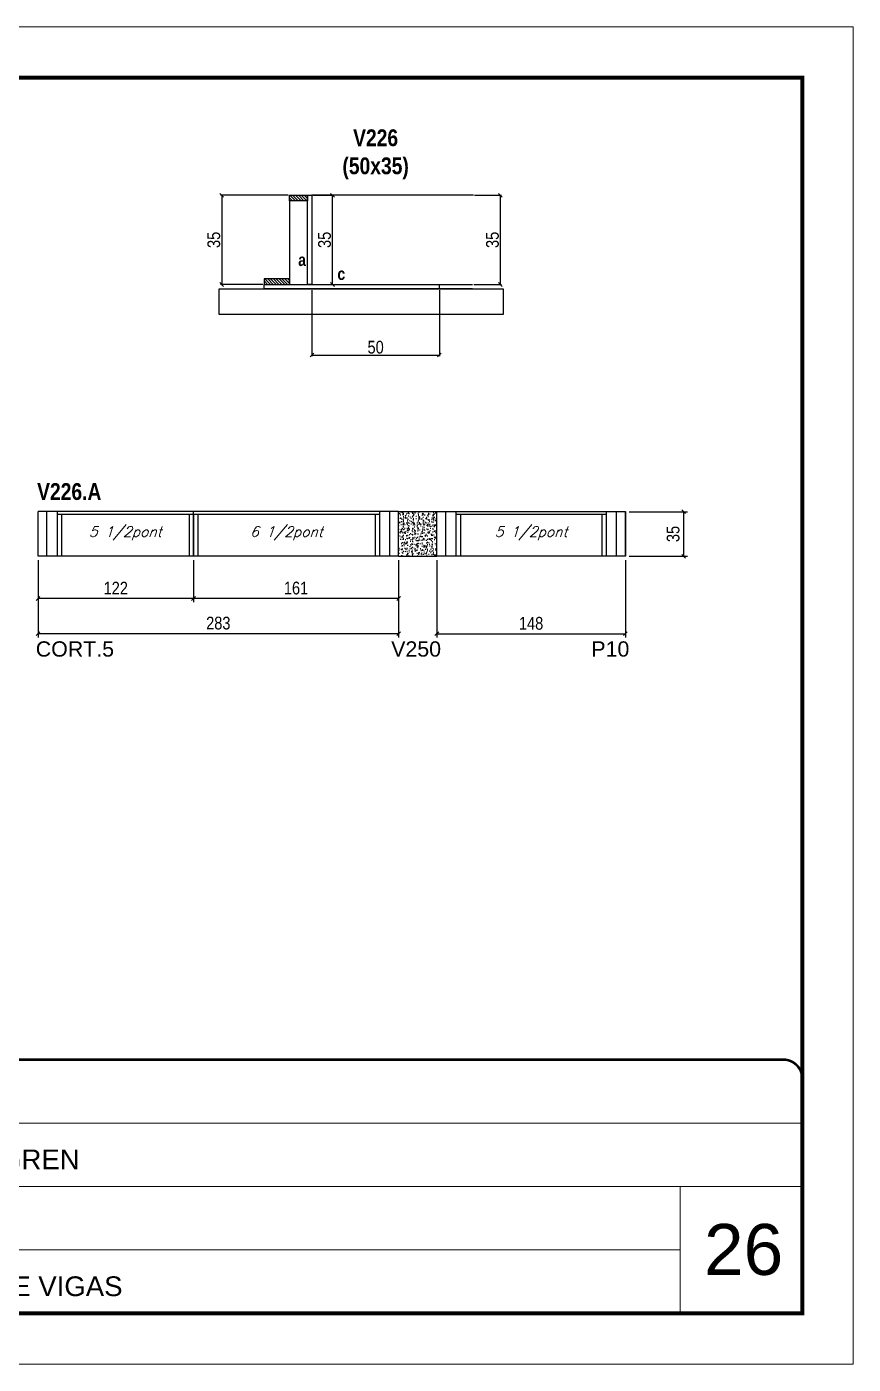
# Model space of a CAD drawing. Extents: x 3309 to 9590, y -2522 to 15424.
# Drawn here: x 5744 to 6393, y 6666 to 7716 of the extents above; entities that cross this region are included whole.
import ezdxf

# ---------------------------------------------------------------- set-up
doc = ezdxf.new("R2010")
doc.units = 0
doc.linetypes.add('CONTINUO', pattern=[0])
doc.linetypes.add('DASHED', pattern=[0.75, 0.5, -0.25])
for name, color, linetype in [('5', 5, 'Continuous'), ('barrote', 251, 'Continuous'), ('COTA', 241, 'Continuous'), ('detalhes', 4, 'Continuous'), ('NOMENCLATURA', 7, 'Continuous'), ('Painéis', 200, 'Continuous'), ('SARR_2.2x10', 60, 'Continuous'), ('SARR_2.2x7', 40, 'Continuous'), ('SARR_3.5x7', 81, 'Continuous'), ('texto', 7, 'Continuous')]:
    doc.layers.add(name, color=color, linetype=linetype)
for name, color, linetype, lineweight in [('CARIMBO', 255, 'Continuous', 9), ('CONCRETO', 251, 'Continuous', 25), ('Folhas', 255, 'Continuous', 9), ('SARRAFO DE PRESSAO', 251, 'DASHED', 9)]:
    doc.layers.add(name, color=color, linetype=linetype, lineweight=lineweight)
doc.styles.add('ARIAL', font='arial.ttf')
doc.styles.add('COTA TECNICA', font='techl___.ttf', dxfattribs={"height": 10})
doc.styles.add('COTA TECNICA 2X', font='techl___.ttf', dxfattribs={"height": 10})
doc.styles.add('Romans', font='romans.shx')
doc.styles.get("Standard").update_dxf_attribs({"font": 'arial.ttf'})
doc.styles.add('TECNICA', font='techb___.ttf', dxfattribs={"height": 10})
doc.dimstyles.new('PAINEL', dxfattribs={"dimtxt": 10, "dimasz": 3, "dimexe": 3, "dimexo": 3, "dimgap": 3, "dimtad": 1, "dimdec": 1, "dimzin": 12, "dimdsep": 46, "dimtxsty": 'COTA TECNICA', "dimblk1": 'OBLIQUE', "dimblk2": 'OBLIQUE', "dimsah": 1, "dimcen": 0.9, "dimclrd": 4, "dimclre": 4, "dimclrt": 240, "dimadec": 1, "dimazin": 3, "dimtfac": 1, "dimtdec": 1, "dimtmove": 0, "dimatfit": 3, "dimfxl": 1, "dimtolj": 1, "dimtzin": 12, "dimarcsym": 0})
doc.dimstyles.new('SECAO', dxfattribs={"dimscale": 0.333333, "dimtxt": 5, "dimasz": 9, "dimexe": 3, "dimexo": 3, "dimgap": 3, "dimtad": 1, "dimdec": 1, "dimlfac": 0.5, "dimzin": 12, "dimdsep": 46, "dimtxsty": 'COTA TECNICA 2X', "dimblk1": 'OBLIQUE', "dimblk2": 'OBLIQUE', "dimsah": 1, "dimcen": 0.9, "dimclrd": 4, "dimclre": 4, "dimclrt": 240, "dimadec": 1, "dimazin": 3, "dimtfac": 1, "dimtdec": 1, "dimtmove": 0, "dimatfit": 3, "dimfxl": 1, "dimtolj": 1, "dimtzin": 12, "dimarcsym": 0})

# ---------------------------------------------------------------- blocks, each defined once
blk = doc.blocks.new('9999999999')
at = {"color": 30, "linetype": 'CONTINUO'}
for p, q in [((98564.6, 34379.6), (99584, 34379.6)), ((98564.6, 34329.8), (99488, 34329.8)), ((99584, 34329.8), (99488, 34329.8)), ((99488, 34329.8), (99488, 34230.2)), ((98564.6, 34280), (99488, 34280))]:
    blk.add_line(p, q, dxfattribs=at)
at = {"color": 30, "linetype": 'CONTINUO', "const_width": 2}
blk.add_lwpolyline([(99584, 34230.2), (99584, 34414.4, 0.414214), (99569, 34429.4), (98229, 34429.4, 0.414214), (98214, 34414.4), (98214, 34245.2, 0.414214), (98229, 34230.2), (99584, 34230.2)], format="xyb", dxfattribs=at)
at = {"layer": 'Folhas'}
blk.add_lwpolyline([(98139, 34190.2), (99624, 34190.2), (99624, 35240.2), (98139, 35240.2)], close=True, dxfattribs=at)
at = {"layer": 'Folhas', "color": 30, "const_width": 3}
blk.add_lwpolyline([(98214, 34230.2), (99584, 34230.2), (99584, 35200.2), (98214, 35200.2)], close=True, dxfattribs=at)
at = {"color": 7, "linetype": 'Continuous', "ltscale": 5, "style": 'ARIAL'}
for s, p in [('LEAF LOEFGREN', (98837.7, 34343.3)), ('LATERAIS DE VIGAS', (98837.7, 34243.7))]:
    blk.add_text(s, height=15.483, dxfattribs=at).set_placement(p)
blk = doc.blocks.new('_Oblique')
at = {"color": 0, "linetype": 'ByBlock', "lineweight": -2}
blk.add_line((-0.5, -0.5), (0.5, 0.5), dxfattribs=at)
blk = doc.blocks.new('*D825')
at = {"layer": 'COTA', "color": 4, "lineweight": -2, "transparency": 16777216}
for p, q in [((5968, 7509.5), (5968, 7457.7)), ((6068, 7509.5), (6068, 7457.7)), ((5968, 7458.7), (6068, 7458.7))]:
    blk.add_line(p, q, dxfattribs=at)
at = {"layer": 'Defpoints', "color": 0, "transparency": 16777216}
for p in [(5968, 7510.5), (6068, 7510.5), (6068, 7458.7)]:
    blk.add_point(p, dxfattribs=at)
at = {"layer": 'COTA', "color": 4, "lineweight": -2, "transparency": 16777216, "xscale": 3, "yscale": 3, "zscale": 3, "rotation": 180}
blk.add_blockref('_Oblique', (5968, 7458.7), dxfattribs=at)
at = {"layer": 'COTA', "color": 4, "lineweight": -2, "transparency": 16777216, "xscale": 3, "yscale": 3, "zscale": 3}
blk.add_blockref('_Oblique', (6068, 7458.7), dxfattribs=at)
at = {"layer": 'COTA', "color": 240, "transparency": 16777216, "insert": (6018, 7464.8), "char_height": 10, "attachment_point": 5, "style": 'COTA TECNICA 2X'}
blk.add_mtext('\\A1;50', dxfattribs=at)
blk = doc.blocks.new('*D826')
at = {"layer": 'COTA', "color": 4, "lineweight": -2, "transparency": 16777216}
for p, q in [((5949.4, 7584.1), (5896.2, 7584.1)), ((5897.2, 7584.1), (5897.2, 7514.1)), ((5929.4, 7514.1), (5896.2, 7514.1))]:
    blk.add_line(p, q, dxfattribs=at)
at = {"layer": 'Defpoints', "color": 0, "transparency": 16777216}
for p in [(5950.4, 7584.1), (5897.2, 7514.1), (5930.4, 7514.1, 0)]:
    blk.add_point(p, dxfattribs=at)
at = {"layer": 'COTA', "color": 4, "lineweight": -2, "transparency": 16777216, "xscale": 3, "yscale": 3, "zscale": 3}
for p, rotation in [((5897.2, 7584.1), 90), ((5897.2, 7514.1), 270)]:
    blk.add_blockref('_Oblique', p, dxfattribs=dict(at, rotation=rotation))
at = {"layer": 'COTA', "color": 240, "transparency": 16777216, "insert": (5891, 7549.1), "char_height": 10, "attachment_point": 5, "rotation": 90, "style": 'COTA TECNICA 2X'}
blk.add_mtext('\\A1;35', dxfattribs=at)
blk = doc.blocks.new('*D827')
at = {"layer": 'COTA', "color": 4, "lineweight": -2, "transparency": 16777216}
for p, q in [((5969, 7584.1), (5985.1, 7584.1)), ((5984.1, 7514.1), (5984.1, 7584.1)), ((5969, 7514.1), (5985.1, 7514.1))]:
    blk.add_line(p, q, dxfattribs=at)
at = {"layer": 'Defpoints', "color": 0, "transparency": 16777216}
for p in [(5968, 7584.1), (5984.1, 7584.1), (5968, 7514.1)]:
    blk.add_point(p, dxfattribs=at)
at = {"layer": 'COTA', "color": 4, "lineweight": -2, "transparency": 16777216, "xscale": 3, "yscale": 3, "zscale": 3}
for p, rotation in [((5984.1, 7584.1), 90), ((5984.1, 7514.1), 270)]:
    blk.add_blockref('_Oblique', p, dxfattribs=dict(at, rotation=rotation))
at = {"layer": 'COTA', "color": 240, "transparency": 16777216, "insert": (5977.9, 7549.1), "char_height": 10, "attachment_point": 5, "rotation": 90, "style": 'COTA TECNICA 2X'}
blk.add_mtext('\\A1;35', dxfattribs=at)
blk = doc.blocks.new('*D828')
at = {"layer": 'COTA', "color": 4, "lineweight": -2, "transparency": 16777216}
for p, q in [((6095.7, 7584.1), (6116.9, 7584.1)), ((6115.9, 7514.1), (6115.9, 7584.1)), ((6095, 7514.1), (6116.9, 7514.1))]:
    blk.add_line(p, q, dxfattribs=at)
at = {"layer": 'Defpoints', "color": 0, "transparency": 16777216}
for p in [(6094.7, 7584.1), (6115.9, 7584.1), (6094, 7514.1)]:
    blk.add_point(p, dxfattribs=at)
at = {"layer": 'COTA', "color": 4, "lineweight": -2, "transparency": 16777216, "xscale": 3, "yscale": 3, "zscale": 3}
for p, rotation in [((6115.9, 7584.1), 90), ((6115.9, 7514.1), 270)]:
    blk.add_blockref('_Oblique', p, dxfattribs=dict(at, rotation=rotation))
at = {"layer": 'COTA', "color": 240, "transparency": 16777216, "insert": (6109.7, 7549.1), "char_height": 10, "attachment_point": 5, "rotation": 90, "style": 'COTA TECNICA 2X'}
blk.add_mtext('\\A1;35', dxfattribs=at)
blk = doc.blocks.new('*D829')
at = {"layer": 'COTA', "color": 4, "linetype": 'ByBlock', "lineweight": -2, "transparency": 16777216}
for p, q in [((5875, 7297.7), (5875, 7264.6)), ((6036, 7297.7), (6036, 7264.6)), ((6036, 7267.6), (5875, 7267.6))]:
    blk.add_line(p, q, dxfattribs=at)
at = {"layer": 'Defpoints', "color": 0, "linetype": 'ByBlock', "transparency": 16777216}
for p in [(5875, 7300.7), (6036, 7300.7), (5875, 7267.6)]:
    blk.add_point(p, dxfattribs=at)
at = {"layer": 'COTA', "color": 4, "linetype": 'ByBlock', "lineweight": -2, "transparency": 16777216, "xscale": 3, "yscale": 3, "zscale": 3, "rotation": 180}
blk.add_blockref('_Oblique', (5875, 7267.6), dxfattribs=at)
at = {"layer": 'COTA', "color": 4, "linetype": 'ByBlock', "lineweight": -2, "transparency": 16777216, "xscale": 3, "yscale": 3, "zscale": 3}
blk.add_blockref('_Oblique', (6036, 7267.6), dxfattribs=at)
at = {"layer": 'COTA', "color": 240, "linetype": 'ByBlock', "transparency": 16777216, "insert": (5955.5, 7275.7), "char_height": 10, "attachment_point": 5, "style": 'COTA TECNICA'}
blk.add_mtext('\\A1;161', dxfattribs=at)
blk = doc.blocks.new('*D830')
at = {"layer": 'COTA', "color": 4, "linetype": 'ByBlock', "lineweight": -2, "transparency": 16777216}
for p, q in [((5753, 7297.7), (5753, 7264.6)), ((5875, 7297.7), (5875, 7264.6)), ((5875, 7267.6), (5753, 7267.6))]:
    blk.add_line(p, q, dxfattribs=at)
at = {"layer": 'Defpoints', "color": 0, "linetype": 'ByBlock', "transparency": 16777216}
for p in [(5753, 7300.7), (5875, 7300.7), (5753, 7267.6)]:
    blk.add_point(p, dxfattribs=at)
at = {"layer": 'COTA', "color": 4, "linetype": 'ByBlock', "lineweight": -2, "transparency": 16777216, "xscale": 3, "yscale": 3, "zscale": 3, "rotation": 180}
blk.add_blockref('_Oblique', (5753, 7267.6), dxfattribs=at)
at = {"layer": 'COTA', "color": 4, "linetype": 'ByBlock', "lineweight": -2, "transparency": 16777216, "xscale": 3, "yscale": 3, "zscale": 3}
blk.add_blockref('_Oblique', (5875, 7267.6), dxfattribs=at)
at = {"layer": 'COTA', "color": 240, "linetype": 'ByBlock', "transparency": 16777216, "insert": (5814, 7275.7), "char_height": 10, "attachment_point": 5, "style": 'COTA TECNICA'}
blk.add_mtext('\\A1;122', dxfattribs=at)
blk = doc.blocks.new('*D831')
at = {"layer": 'COTA', "color": 4, "linetype": 'ByBlock', "lineweight": -2, "transparency": 16777216}
for p, q in [((5753, 7297.7), (5753, 7236.9)), ((6036, 7297.7), (6036, 7236.9)), ((6036, 7239.9), (5753, 7239.9))]:
    blk.add_line(p, q, dxfattribs=at)
at = {"layer": 'Defpoints', "color": 0, "linetype": 'ByBlock', "transparency": 16777216}
for p in [(5753, 7300.7), (6036, 7300.7), (5753, 7239.9)]:
    blk.add_point(p, dxfattribs=at)
at = {"layer": 'COTA', "color": 4, "linetype": 'ByBlock', "lineweight": -2, "transparency": 16777216, "xscale": 3, "yscale": 3, "zscale": 3, "rotation": 180}
blk.add_blockref('_Oblique', (5753, 7239.9), dxfattribs=at)
at = {"layer": 'COTA', "color": 4, "linetype": 'ByBlock', "lineweight": -2, "transparency": 16777216, "xscale": 3, "yscale": 3, "zscale": 3}
blk.add_blockref('_Oblique', (6036, 7239.9), dxfattribs=at)
at = {"layer": 'COTA', "color": 240, "linetype": 'ByBlock', "transparency": 16777216, "insert": (5894.5, 7248.2), "char_height": 10, "attachment_point": 5, "style": 'COTA TECNICA'}
blk.add_mtext('\\A1;283', dxfattribs=at)
blk = doc.blocks.new('*D832')
at = {"layer": 'COTA', "color": 4, "lineweight": -2, "transparency": 16777216}
for p, q in [((6066, 7297.7), (6066, 7236.9)), ((6214, 7297.7), (6214, 7236.9)), ((6066, 7239.9), (6214, 7239.9))]:
    blk.add_line(p, q, dxfattribs=at)
at = {"layer": 'Defpoints', "color": 0, "transparency": 16777216}
for p in [(6066, 7300.7), (6214, 7300.7), (6214, 7239.9)]:
    blk.add_point(p, dxfattribs=at)
at = {"layer": 'COTA', "color": 4, "lineweight": -2, "transparency": 16777216, "xscale": 3, "yscale": 3, "zscale": 3, "rotation": 180}
blk.add_blockref('_Oblique', (6066, 7239.9), dxfattribs=at)
at = {"layer": 'COTA', "color": 4, "lineweight": -2, "transparency": 16777216, "xscale": 3, "yscale": 3, "zscale": 3}
blk.add_blockref('_Oblique', (6214, 7239.9), dxfattribs=at)
at = {"layer": 'COTA', "color": 240, "transparency": 16777216, "insert": (6140, 7248), "char_height": 10, "attachment_point": 5, "style": 'COTA TECNICA'}
blk.add_mtext('\\A1;148', dxfattribs=at)
blk = doc.blocks.new('*D833')
at = {"layer": 'COTA', "color": 4, "lineweight": -2, "transparency": 16777216}
for p, q in [((6217, 7335.7), (6262.7, 7335.7)), ((6259.7, 7335.7), (6259.7, 7300.7)), ((6217, 7300.7), (6262.7, 7300.7))]:
    blk.add_line(p, q, dxfattribs=at)
at = {"layer": 'Defpoints', "color": 0, "transparency": 16777216}
for p in [(6214, 7335.7), (6214, 7300.7), (6259.7, 7300.7)]:
    blk.add_point(p, dxfattribs=at)
at = {"layer": 'COTA', "color": 4, "lineweight": -2, "transparency": 16777216, "xscale": 3, "yscale": 3, "zscale": 3}
for p, rotation in [((6259.7, 7335.7), 90), ((6259.7, 7300.7), 270)]:
    blk.add_blockref('_Oblique', p, dxfattribs=dict(at, rotation=rotation))
at = {"layer": 'COTA', "color": 240, "transparency": 16777216, "insert": (6251.5, 7318.2), "char_height": 10, "attachment_point": 5, "rotation": 90, "style": 'COTA TECNICA'}
blk.add_mtext('\\A1;35', dxfattribs=at)

msp = doc.modelspace()

# ---------------------------------------------------------------- hatches: boundary and pattern name
at = {"layer": 'COTA'}
h = msp.add_hatch(dxfattribs=at)
h.set_pattern_fill('AR-CONC', color=256, scale=0.03)
h.paths.add_polyline_path([(6066.01, 7335.74), (6036.01, 7335.74), (6036.01, 7300.74), (6066.01, 7300.74)])
at = {"layer": 'SARR_2.2x10'}
h = msp.add_hatch(dxfattribs=at)
h.set_pattern_fill('ANSI31', color=256, scale=0.5, angle=90)
h.set_pattern_definition([(135, (39236.4022, -115998.026), (-1.122532015, -1.122532015), [])])
h.paths.add_polyline_path([(5950.38, 7518.54), (5950.38, 7514.14), (5930.38, 7514.14), (5930.38, 7518.54)])
at = {"layer": 'SARR_2.2x7'}
h = msp.add_hatch(dxfattribs=at)
h.set_pattern_fill('ANSI31', color=256, scale=0.5, angle=90)
h.set_pattern_definition([(135, (39157.2022, -115932.426), (-1.122532015, -1.122532015), [])])
h.paths.add_polyline_path([(5964.38, 7584.14), (5964.38, 7579.74), (5950.38, 7579.74), (5950.38, 7584.14)])

# ---------------------------------------------------------------- linework, layer by layer
at = {"layer": 'barrote'}
msp.add_lwpolyline([(6118.12, 7490.54), (5895.12, 7490.54), (5895.12, 7510.54), (6118.12, 7510.54)], close=True, dxfattribs=at)
at = {"layer": 'CONCRETO', "linetype": 'Continuous'}
msp.add_line((6094.68, 7584.14), (5967.98, 7584.14), dxfattribs=at)
at = {"layer": 'COTA'}
for p, q in [((6067.98, 7514.14), (6067.98, 7510.54)), ((6036.01, 7335.74), (6066.01, 7335.74)), ((6036.01, 7300.74), (6066.01, 7300.74))]:
    msp.add_line(p, q, dxfattribs=at)
at = {"layer": 'Painéis', "linetype": 'ByBlock'}
for p, q in [((6036.01, 7335.74), (5753.01, 7335.74)), ((5753.01, 7300.74), (5753.01, 7335.74)), ((5875.01, 7300.74), (5875.01, 7335.74)), ((6036.01, 7300.74), (6036.01, 7335.74)), ((6214.01, 7300.74), (6214.01, 7335.74)), ((6036.01, 7300.74), (5753.01, 7300.74))]:
    msp.add_line(p, q, dxfattribs=at)
at = {"layer": 'Painéis', "linetype": 'Continuous'}
msp.add_lwpolyline([(5964.38, 7514.14), (5964.38, 7584.14), (5967.98, 7584.14), (5967.98, 7514.14)], close=True, dxfattribs=at)
msp.add_lwpolyline([(6094.03, 7510.54), (5930.38, 7510.54), (5930.38, 7514.14), (6094.03, 7514.14)], dxfattribs=at)
at = {"layer": 'Painéis', "linetype": 'ByBlock'}
msp.add_lwpolyline([(6066.01, 7335.74), (6214.01, 7335.74), (6214.01, 7300.74), (6066.01, 7300.74)], close=True, dxfattribs=at)
at = {"layer": 'SARR_2.2x10'}
msp.add_lwpolyline([(5950.38, 7518.54), (5930.38, 7518.54), (5930.38, 7514.14), (5950.38, 7514.14)], close=True, dxfattribs=at)
at = {"layer": 'SARR_2.2x7', "linetype": 'Continuous'}
for p, q in [((5760.01, 7300.74), (5760.01, 7335.74)), ((5875.01, 7333.54), (5768.01, 7333.54)), ((6021.01, 7333.54), (5875.01, 7333.54)), ((6029.01, 7300.74), (6029.01, 7335.74)), ((6073.01, 7300.74), (6073.01, 7335.74)), ((6199.01, 7333.54), (6081.01, 7333.54)), ((6207.01, 7300.74), (6207.01, 7335.74))]:
    msp.add_line(p, q, dxfattribs=at)
at = {"layer": 'SARR_2.2x7', "elevation": 0}
msp.add_lwpolyline([(5950.38, 7584.14), (5964.38, 7584.14), (5964.38, 7579.74), (5950.38, 7579.74)], close=True, dxfattribs=at)
at = {"layer": 'SARR_3.5x7'}
for p, q in [((5768.01, 7335.74), (5768.01, 7300.74)), ((5771.51, 7333.54), (5771.51, 7300.74)), ((5871.51, 7333.54), (5871.51, 7300.74)), ((5875.01, 7333.54), (5875.01, 7300.74)), ((5878.51, 7333.54), (5878.51, 7300.74)), ((6017.51, 7333.54), (6017.51, 7300.74)), ((6021.01, 7335.74), (6021.01, 7300.74)), ((6081.01, 7335.74), (6081.01, 7300.74)), ((6084.51, 7333.54), (6084.51, 7300.74)), ((6195.51, 7333.54), (6195.51, 7300.74)), ((6199.01, 7335.74), (6199.01, 7300.74)), ((6214.01, 7333.54), (6214.01, 7300.74))]:
    msp.add_line(p, q, dxfattribs=at)
msp.add_lwpolyline([(5964.38, 7579.74), (5950.38, 7579.74), (5950.38, 7514.14), (5964.38, 7514.14)], close=True, dxfattribs=at)

# ---------------------------------------------------------------- block references
at = {"layer": 'SARRAFO DE PRESSAO', "color": 6, "linetype": 'ByBlock'}
msp.add_blockref('9999999999', (-93231.11, -27523.8), dxfattribs=at)

# ---------------------------------------------------------------- texts
at = {"layer": '5', "linetype": 'Continuous'}
for s, p in [('CORT.5', (5751.22, 7221.93)), ('V250', (6030.19, 7221.93)), ('P10', (6187.3, 7221.93))]:
    msp.add_text(s, height=12, rotation=0.00004, dxfattribs=at).set_placement(p)
at = {"layer": 'CARIMBO', "style": 'ARIAL'}
msp.add_text('26', height=40, dxfattribs=at).set_placement((6275.73, 6736.55))
at = {"layer": 'detalhes', "style": 'TECNICA'}
for s, p in [('a', (5957.19, 7528.57)), ('c', (5987.99, 7517.62))]:
    msp.add_text(s, height=9.6, dxfattribs=at).set_placement(p)
at = {"layer": 'NOMENCLATURA', "style": 'TECNICA'}
msp.add_text('V226.A', height=13.2, dxfattribs=at).set_placement((5752.29, 7344.93))
at = {"layer": 'NOMENCLATURA', "insert": (6017.98, 7635.84), "char_height": 13.2, "attachment_point": 2, "style": 'TECNICA'}
msp.add_mtext_dynamic_manual_height_columns('V226\\P(50x35)', width=300.2766, gutter_width=1, heights=[0], dxfattribs=at)
at = {"layer": 'texto', "color": 2, "char_height": 8, "attachment_point": 5, "style": 'Romans'}
for s, insert in [('{\\Q19;\\C256;5 1/2pont}', (5821.51, 7318.74)), ('{\\Q19;\\C256;6 1/2pont}', (5948.01, 7318.74)), ('{\\Q19;\\C256;5 1/2pont}', (6140.01, 7318.74))]:
    msp.add_mtext(s, dxfattribs=dict(at, insert=insert))

# ---------------------------------------------------------------- dimensions: what is measured, and where the dimension line sits
at = {"layer": 'COTA'}
for base, p1, p2, dimstyle, picture, middle in [((5897.19, 7514.14, 0), (5950.38, 7584.14), (5930.38, 7514.14), 'SECAO', '*D826', (5890.97, 7549.14, 0)), ((5984.15, 7584.14), (5967.98, 7514.14), (5967.98, 7584.14), 'SECAO', '*D827', (5977.93, 7549.14)), ((6115.9, 7584.14), (6094.03, 7514.14), (6094.68, 7584.14), 'SECAO', '*D828', (6109.68, 7549.14)), ((6259.73, 7300.74), (6214.01, 7335.74), (6214.01, 7300.74), 'PAINEL', '*D833', (6251.51, 7318.24))]:
    dim = msp.add_linear_dim(base=base, p1=p1, p2=p2, angle=90, dimstyle=dimstyle, dxfattribs=at)
    dim.commit()
    dim.dimension.update_dxf_attribs({"geometry": picture, "text_midpoint": middle})
dim = msp.add_linear_dim(base=(6067.98, 7458.67), p1=(5967.98, 7510.54), p2=(6067.98, 7510.54), angle=0, dimstyle='SECAO', dxfattribs=at)
dim.commit()
dim.dimension.update_dxf_attribs({"geometry": '*D825', "text_midpoint": (6017.98, 7458.67), "dimtype": 160})
at = {"layer": 'COTA', "linetype": 'ByBlock'}
dim = msp.add_linear_dim(base=(5753.01, 7267.65), p1=(5875.01, 7300.74), p2=(5753.01, 7300.74), angle=180, dimstyle='PAINEL', override={"dimtmove": 1}, dxfattribs=at)
dim.commit()
dim.dimension.update_dxf_attribs({"geometry": '*D830', "text_midpoint": (5814.01, 7275.7)})
for base, p2, picture, middle in [((5753.01, 7239.94), (5753.01, 7300.74), '*D831', (5894.51, 7248.18)), ((5875.01, 7267.65), (5875.01, 7300.74), '*D829', (5955.51, 7275.75))]:
    dim = msp.add_linear_dim(base=base, p1=(6036.01, 7300.74), p2=p2, angle=180, dimstyle='PAINEL', dxfattribs=at)
    dim.commit()
    dim.dimension.update_dxf_attribs({"geometry": picture, "text_midpoint": middle})
at = {"layer": 'COTA'}
dim = msp.add_linear_dim(base=(6214.01, 7239.94), p1=(6066.01, 7300.74), p2=(6214.01, 7300.74), dimstyle='PAINEL', dxfattribs=at)
dim.commit()
dim.dimension.update_dxf_attribs({"geometry": '*D832', "text_midpoint": (6140.01, 7248.03)})

doc.saveas('drawing.dxf')
